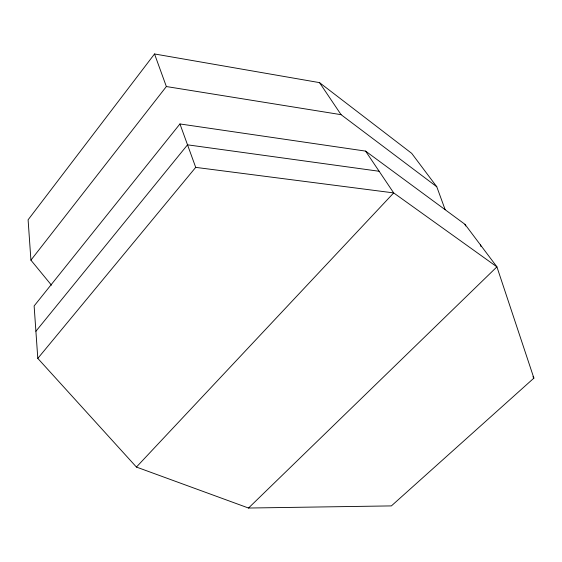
<?xml version="1.0" encoding="UTF-8"?>
<svg xmlns="http://www.w3.org/2000/svg" width="562" height="562" viewBox="0 0 562 562"><rect width="100%" height="100%" fill="white"/><g stroke="black" fill="none" stroke-linecap="round" stroke-linejoin="round"><path stroke-width="0.84" d="M445.153 209.682L436.779 186.76L411.707 153.356L319.525 82.628L154.529 53.966L28.1 219.805L30.924 260.15L51.479 285.187M30.924 260.15L166.359 86.541L154.529 53.966M179.945 123.949L34.127 305.953L37.802 358.394L136.425 467.057L248.523 508.034L391.377 505.905L533.9 378.121L496.92 266.859L464.978 224.315L365.581 151.108L179.945 123.949L195.709 167.371L37.802 358.394M35.898 331.257L187.525 144.827L379.139 171.262M136.425 467.057L393.688 192.907L365.581 151.108M248.523 508.034L496.92 266.859L393.688 192.907L195.709 167.371M166.359 86.541L341.078 114.676L436.779 186.76M532.924 376.709L533.9 378.121M319.525 82.628L341.078 114.676M464.978 224.315L465.561 225.966M480.44 244.906L481.002 246.556"/></g></svg>
